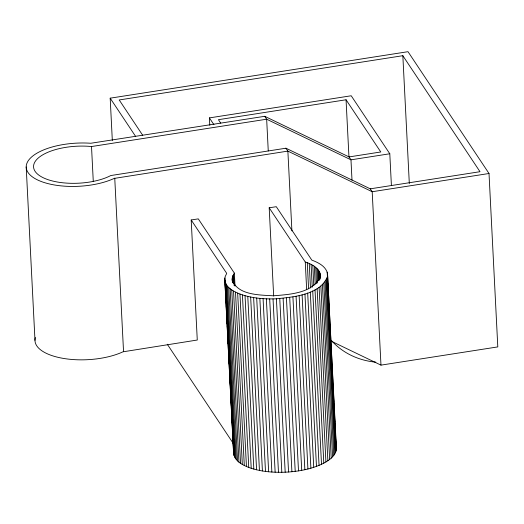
<?xml version="1.0" encoding="UTF-8"?>
<svg xmlns="http://www.w3.org/2000/svg" width="524" height="524" viewBox="0 0 524 524"><rect width="100%" height="100%" fill="white"/><g stroke="black" fill="none" stroke-linecap="round" stroke-linejoin="round"><path stroke-width="0.79" d="M273.666 296.001L269.192 207.799L276.286 206.692L311.806 260.101C318.219 262.531 325.876 266.212 327.526 273.548L336.434 448.361C335.995 456.417 327.985 461.127 321.507 464.297C310.123 469.445 297.599 471.587 285.187 472.203C272.912 472.648 260.376 471.652 248.749 467.447C242.252 464.899 234.058 460.714 233.547 452.815L224.763 279.41L225.176 276.574L226.715 273.377L191.195 219.975L198.288 218.868L234.359 273.102L235.014 286.117M232.198 280.72L232.473 276.659L234.359 273.102M233.547 452.815L233.645 451.4M320.295 278.12C321.677 269.271 312.442 264.194 305.269 262.033L269.192 207.799M336.336 449.782L327.526 273.548M320.216 276.489C313.07 293.44 289.294 294.436 273.489 295.798C259.891 294.96 236.638 295.359 232.112 279.096M224.763 279.41C225.274 287.309 233.462 291.495 239.966 294.043C251.586 298.248 264.129 299.243 276.403 298.798C293.584 296.938 320.21 295.077 327.552 276.371M331.116 341.117L380.974 365.13L497.8 346.901L489.016 173.496L372.191 191.725L287.873 151.108L114.16 178.422A51.496 21.602 -2.9 0 1 64.517 186.171L61.295 185.896A51.496 21.602 -2.9 0 1 38.835 152.137L41.127 151.004A51.496 21.602 -2.9 0 1 90.77 143.255L264.725 116.308L349.043 156.925L350.975 159.827L352.004 180.177M191.195 219.975L197.273 340.024L122.944 351.827A51.496 21.602 -2.9 0 1 73.301 359.575L70.078 359.3A51.496 21.602 -2.9 0 1 35.396 337.502M112.326 140.504L110.184 98.171L408.006 51.686L489.016 173.496M391.408 185.516L389.797 153.768L350.975 159.827L266.657 119.21L91.51 146.543L88.897 146.32A44.14 18.517 -2.9 0 0 46.348 152.962L44.383 153.932A44.14 18.517 -2.9 0 0 63.627 182.869L66.391 183.099A44.14 18.517 -2.9 0 0 108.94 176.464L110.8 175.54L285.94 148.207L370.265 188.83L479.997 171.702L402.838 55.695L119.203 99.96L142.659 135.231M209.77 125.223L209.397 117.9L351.218 95.761L389.797 153.768M349.043 156.925L380.778 151.973L346.056 99.77L218.423 119.688L220.676 123.081M375.806 362.143L372.787 361.829A79.445 69.98 -33.6 0 1 333.801 343.05L331.594 340.692M370.265 188.83L372.191 191.725L380.974 365.13M264.725 116.308L266.657 119.21L268.262 150.958M285.94 148.207L287.873 151.108L291.914 230.894M209.397 117.9L213.923 124.699M110.184 98.171L135.5 136.233M167.294 344.242L233.239 443.389M336.31 446.952L336.434 448.361M402.838 55.695L409.316 183.511M346.056 99.77L348.945 156.761M327.186 272.153L327.474 277.851M327.762 283.55L327.972 287.624M328.299 294.134L328.502 298.202M328.79 303.9L329 307.974M329.327 314.485L329.537 318.559M329.865 325.07L330.074 329.137M330.402 335.655L330.565 338.91M330.899 345.421L331.103 349.495M331.43 356.006L331.64 360.08M331.967 366.59L332.177 370.658M332.465 376.356L332.668 380.431M333.002 386.941L333.205 391.015M333.539 397.526L333.742 401.594M334.03 407.292L334.279 412.178M334.567 417.877L334.771 421.951M335.105 428.462L335.308 432.529M335.642 439.046L335.845 443.114M327.238 277.799L336.022 451.203M326.701 279.213L335.484 452.618M325.948 280.628L334.731 454.033M324.985 282.023L333.768 455.428M323.812 283.399L332.596 456.804M322.43 284.748L331.214 458.153M320.19 274.065L320.4 278.139M320.858 286.065L329.642 459.469M319.902 272.873L320.144 277.759M319.417 271.694L319.83 279.836M318.749 270.541L319.247 280.314M319.09 287.342L327.873 460.747M317.904 269.421L318.481 280.818M316.876 268.327L317.623 282.986M317.138 288.573L325.921 461.978M315.677 267.279L316.503 283.556M314.308 266.264L315.212 284.178M315.016 289.759L323.799 463.164M312.776 265.301L313.804 285.659M312.723 290.892L321.507 464.297M311.086 264.391L312.238 287.185M309.245 263.533L310.483 287.958M310.274 291.966L319.057 465.371M307.267 262.734L308.584 288.783M307.68 292.975L316.463 466.38M305.269 262.033L306.664 289.687M304.948 293.918L313.732 467.323M302.099 294.789L310.883 468.194M299.132 295.582L307.916 468.993M296.073 296.302L304.857 469.707M292.929 296.938L301.713 470.342M289.707 297.488L298.497 470.893M286.432 297.946L295.215 471.358M283.117 298.326L291.901 471.731M279.764 298.608L288.547 472.013M276.403 298.798L285.187 472.203M273.037 298.896L281.82 472.307M269.683 298.903L278.467 472.314M266.362 298.818L275.146 472.222M263.081 298.641L271.864 472.045M259.852 298.372L268.642 471.777M256.701 298.005L265.485 471.41M253.629 297.553L262.413 470.965M250.655 297.016L259.439 470.421M247.787 296.394L256.57 469.799M245.042 295.687L253.826 469.098M242.435 294.907L251.219 468.312M239.966 294.043L248.749 467.447M237.66 293.113L246.444 466.517M235.512 292.11L244.295 465.515M233.573 274.235L234.149 285.632M232.931 275.441L233.344 283.582M233.54 291.043L242.324 464.454M232.473 276.659L232.761 282.357M232.198 277.877L232.446 282.764M231.752 289.923L240.536 463.327M230.154 288.744L238.937 462.148M228.752 287.512L237.536 460.917M227.554 286.242L236.337 459.646M226.564 284.932L235.348 458.336M225.792 283.589L234.575 456.994M225.228 282.213L234.012 455.618M224.862 277.995L225.065 282.063M225.189 284.506L225.602 292.647M225.726 295.091L226.099 302.42M226.263 305.675L226.63 312.998M226.8 316.26L227.167 323.583M227.292 326.026L227.665 333.356M227.829 336.611L228.202 343.934M228.366 347.196L228.739 354.519M228.903 357.774L229.23 364.291M229.394 367.547L229.767 374.876M229.931 378.131L230.305 385.454M230.468 388.71L230.842 396.039M231.005 399.295L231.333 405.812M231.497 409.067L231.87 416.39M232.034 419.652L232.407 426.975M232.571 430.23L232.898 436.747M233.069 440.003L233.435 447.326M224.888 280.818L233.671 454.229M114.749 178.127L123.54 351.532M91.51 146.543L93.285 181.546M26.2 166.94L34.984 340.345"/></g></svg>
